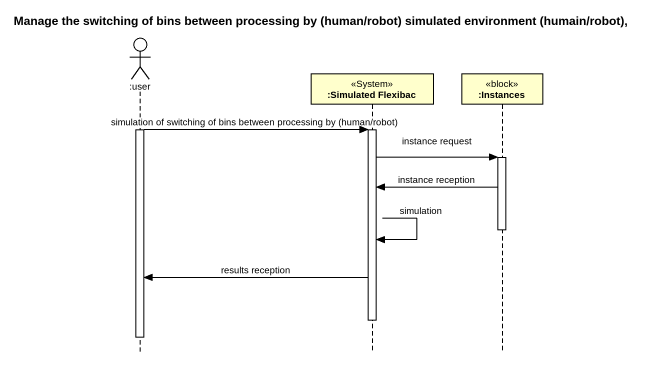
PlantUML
@startuml
title Manage the switching of bins between processing by (human/robot) simulated environment (humain/robot),
hide footbox
actor ":user" as user
participant ":Simulated Flexibac" as Simulated_Flexibac <<System>>
participant ":Instances" as Instances <<block>>

activate user
user -> Simulated_Flexibac : simulation of switching of bins between processing by (human/robot)
activate Simulated_Flexibac
Simulated_Flexibac -> Instances : instance request
activate Instances
Instances -> Simulated_Flexibac : instance reception
deactivate Instances
Simulated_Flexibac -> Simulated_Flexibac : simulation
Simulated_Flexibac -> user : results reception
deactivate Simulated_Flexibac
deactivate user
@enduml
